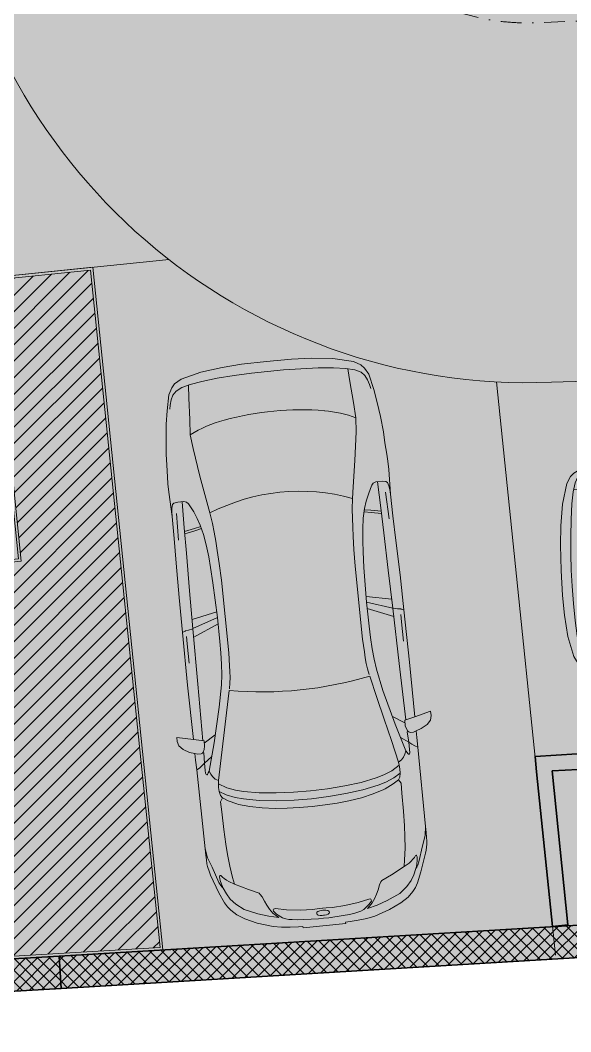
# Model space of a CAD drawing. Header units: millimetres. Extents: x 635850 to 824661, y -5878409 to -5774454.
# Drawn here: x 653708 to 657951, y -5827217 to -5819414 of the extents above; entities that cross this region are included whole.
import ezdxf

# ---------------------------------------------------------------- set-up
doc = ezdxf.new("R2010")
doc.units = ezdxf.units.MM
doc.header["$MEASUREMENT"] = 0
doc.linetypes.add('Dot & Dashed', pattern=[335.138881, 158.75, -88.194444, 0, -88.194437])
for name, color, linetype, lineweight, true_color in [('A - Ndertesa 1 - Veturat_Pen_No__102', 7, 'Continuous', 13, 0xcccccc), ('A - Ndertesa 2 - 2D Drafting_Pen_No__102', 7, 'Continuous', 13, 0xcccccc), ('A - Ndertesa 2 - 2D Drafting_Pen_No__82', 7, 'Continuous', 20, 0xaaaaaa), ('A - Ndertesa 2 - Muret_Pen_No__102', 7, 'Continuous', 13, 0xcccccc), ('A - Ndertesa 2 - Muret_Pen_No__82', 7, 'Continuous', 20, 0xaaaaaa), ('A - Ndertesa 2 - Veturat_Pen_No__102', 7, 'Continuous', 13, 0xcccccc)]:
    doc.layers.add(name, color=color, linetype=linetype, lineweight=lineweight, true_color=true_color)
for name, color, linetype, lineweight in [('A - Ndertesa 2 - 2D Drafting_Pen_No__121', 255, 'Continuous', 0), ('A - Ndertesa 2 - 2D Drafting_Pen_No__2', 8, 'Continuous', 15), ('A - Ndertesa 2 - Muret_Pen_No__22', 8, 'Continuous', 35), ('A - Ndërtesa 2 - Shtyllat_Pen_No__101', 252, 'Continuous', 13), ('A - Ndërtesa 2 - Shtyllat_Pen_No__22', 8, 'Continuous', 35)]:
    doc.layers.add(name, color=color, linetype=linetype, lineweight=lineweight)
doc.layers.add('A - Ndertesa 2 - Muret', color=7, linetype='Continuous')
doc.layers.add('A - Ndërtesa 2 - Shtyllat', color=7, linetype='Continuous')
pattern_1 = [(45, (664183.82, -5827429.525), (-45.96194, 45.96194), []), (135, (664183.82, -5827429.525), (45.96194, 45.96194), [])]

# ---------------------------------------------------------------- blocks, each defined once
blk = doc.blocks.new('Wall_68', base_point=(648434.7, -5827217.5))
at = {"layer": 'A - Ndertesa 2 - Muret_Pen_No__82', "linetype": 'Continuous', "lineweight": 20, "true_color": 0xaaaaaa}
h = blk.add_hatch(dxfattribs=at)
h.set_pattern_fill('Concrete_Block', color=253, style=0, pattern_type=2)
h.set_pattern_definition(pattern_1)
h.paths.add_polyline_path([(654008.3, -5826633.6), (654023.3, -5826883.2), (660218.1, -5826512.6), (660203.2, -5826263.1)])
at = {"layer": 'A - Ndertesa 2 - Muret_Pen_No__22', "color": 8, "linetype": 'Continuous', "lineweight": 35, "flags": 128}
for points in [[(660203.2, -5826263.1), (654008.3, -5826633.6)], [(654023.3, -5826883.2), (660218.1, -5826512.6)]]:
    blk.add_lwpolyline(points, dxfattribs=at)
blk = doc.blocks.new('Wall_76', base_point=(657687.4, -5825212.5))
at = {"layer": 'A - Ndertesa 2 - Muret_Pen_No__102', "linetype": 'Continuous', "lineweight": 0, "true_color": 0xcccccc}
for points in [[(657675.1, -5825093), (657807.3, -5825205.3), (657795, -5825085.9)], [(657675.1, -5825093), (657687.4, -5825212.5), (657807.3, -5825205.3)], [(657795, -5825085.9), (657807.3, -5825205.3), (658006.9, -5825193.4), (657999.8, -5825073.6)]]:
    blk.add_hatch(color=254, dxfattribs=at).paths.add_polyline_path(points)
at = {"layer": 'A - Ndertesa 2 - Muret_Pen_No__22', "color": 8, "linetype": 'Continuous', "lineweight": 35, "flags": 128}
for points in [[(657999.8, -5825073.6), (657675.1, -5825093)], [(657675.1, -5825093), (657687.4, -5825212.5)], [(657807.3, -5825205.3), (658006.9, -5825193.4)]]:
    blk.add_lwpolyline(points, dxfattribs=at)
blk = doc.blocks.new('Wall_80', base_point=(657687.4, -5825212.5))
at = {"layer": 'A - Ndertesa 2 - Muret_Pen_No__102', "linetype": 'Continuous', "lineweight": 0, "true_color": 0xcccccc}
blk.add_hatch(color=254, dxfattribs=at).paths.add_polyline_path([(657807.3, -5825205.3), (657687.4, -5825212.5), (657809.7, -5826405.2), (657929.1, -5826393)])
at = {"layer": 'A - Ndertesa 2 - Muret_Pen_No__22', "color": 8, "linetype": 'Continuous', "lineweight": 35, "flags": 128}
for points in [[(657687.4, -5825212.5), (657809.7, -5826405.2)], [(657929.1, -5826393), (657807.3, -5825205.3)], [(657809.7, -5826405.2), (657929.1, -5826393)]]:
    blk.add_lwpolyline(points, dxfattribs=at)
blk = doc.blocks.new('Column_70', base_point=(653816.1, -5826770.4))
at = {"layer": 'A - Ndërtesa 2 - Shtyllat_Pen_No__101', "linetype": 'Continuous', "lineweight": 13}
h = blk.add_hatch(dxfattribs=at)
h.set_pattern_fill('Concrete_Block', color=252, style=0, pattern_type=2)
h.set_pattern_definition(pattern_1)
h.paths.add_polyline_path([(653609, -5826657.5), (653624, -5826907.1), (654023.3, -5826883.2), (654008.3, -5826633.6)])
at = {"layer": 'A - Ndërtesa 2 - Shtyllat_Pen_No__22', "color": 8, "linetype": 'Continuous', "lineweight": 35, "flags": 128}
blk.add_lwpolyline([(653609, -5826657.5), (654008.3, -5826633.6), (654023.3, -5826883.2), (653624, -5826907.1)], close=True, dxfattribs=at)
blk = doc.blocks.new('Car 05 25')
at = {"layer": 'A - Ndertesa 1 - Veturat_Pen_No__102', "color": 254, "linetype": 'Continuous', "lineweight": 13, "true_color": 0xcccccc}
for p, q in [((1129.9, 858.5), (1120.7, 838.2)), ((124.6, 791.4), (129, 820.5)), ((125.7, 743.9), (124.6, 791.4)), ((129, 820.5), (138.9, 832.4)), ((138.9, 832.4), (165.2, 840.3)), ((165.2, 840.3), (194.7, 844.3)), ((194.7, 844.3), (230.8, 845.5)), ((210.9, 809.2), (418.1, 816.2)), ((1115.1, 808.9), (1108.6, 774)), ((1119.5, 833.3), (1115.1, 808.9)), ((1120.2, 836.3), (1119.5, 833.3)), ((1120.7, 838.2), (1120.2, 836.3)), ((1162.6, 830.5), (1220.1, 829.1)), ((1220.1, 829.1), (1369.7, 831.5)), ((1537.6, 780), (1975, 786.1)), ((1957.8, 858.1), (1977.2, 777.4)), ((2019.6, 777.4), (2044.5, 783.1)), ((2044.5, 783.1), (2063.4, 792.3)), ((2063.4, 792.3), (2070.4, 799.9)), ((2068.7, 787.7), (2065.4, 794.5)), ((2075.3, 835.7), (2067.9, 857.7)), ((2068.7, 787.7), (2148, 790.5)), ((2070.4, 799.9), (2075.2, 809.4)), ((2075.2, 809.4), (2075.3, 835.7)), ((2106.5, 732.2), (2148, 790.5)), ((2148, 790.5), (2166.8, 813.8)), ((2148, 790.5), (2205.6, 792.2)), ((2166.8, 813.8), (2182.3, 834.1)), ((2182.3, 834.1), (2193.2, 856.5)), ((2205.6, 792.2), (2227.2, 791)), ((2227.2, 791), (2232.6, 790)), ((2232.6, 790), (2237.9, 787.3)), ((2240.8, 784), (2237.9, 787.3)), ((2238.5, 776.9), (2240.9, 780.5)), ((2240.9, 780.5), (2240.8, 784)), ((2808, 852.6), (2876.9, 843.3)), ((2876.9, 843.3), (2954.2, 813.7)), ((2904.1, 832.9), (2905.1, 832.8)), ((2954.2, 813.7), (3075.8, 774.7)), ((-729.4, 716.4), (-750.6, 669.8)), ((-701.1, 743.3), (-729.4, 716.4)), ((-664.9, 761), (-701.1, 743.3)), ((-626.6, 772.5), (-664.9, 761)), ((-594.9, 778.5), (-626.6, 772.5)), ((327.4, 761.9), (125.4, 756.5)), ((132.4, 722.8), (125.7, 743.9)), ((146.7, 710.6), (132.4, 722.8)), ((171.3, 696.6), (146.7, 710.6)), ((522, 764.7), (327.4, 761.9)), ((355.3, 762.3), (339.1, 683.1)), ((373.4, 762.6), (357.2, 683.4)), ((813.6, 769.3), (522, 764.7)), ((1108.6, 774), (813.6, 769.3)), ((1036.3, 772.8), (996.5, 578.8)), ((1042, 578), (1107.6, 774)), ((1173.3, 774.9), (1090.3, 577.9)), ((1108.6, 774), (1537.6, 780)), ((1939.2, 686.2), (1995.9, 777.4)), ((1977.2, 777.4), (2019.6, 777.4)), ((2000.4, 701.6), (2213.5, 763)), ((2226.6, 769.9), (2213.5, 763)), ((2213.5, 763), (2238.3, 752.2)), ((2234.4, 774), (2226.6, 769.9)), ((2238.5, 776.9), (2234.4, 774)), ((2238.3, 752.2), (2258.5, 739.7)), ((2258.5, 739.7), (2269, 731.1)), ((2269, 731.1), (2278.8, 722)), ((2278.8, 722), (2293.8, 697.7)), ((2317.2, 700.7), (2345.7, 702.7)), ((2345.7, 702.7), (2378.9, 702)), ((3022.5, 758.3), (3023.7, 762.5)), ((3024.5, 753.7), (3022.5, 758.3)), ((3023.7, 762.5), (3034.6, 765.1)), ((3037.9, 743.5), (3024.5, 753.7)), ((3034.6, 765.1), (3046.9, 763.8)), ((3050.6, 730.7), (3037.9, 743.5)), ((3046.9, 763.8), (3060.9, 762.9)), ((3064.5, 714.6), (3050.6, 730.7)), ((3060.9, 762.9), (3089.9, 757.4)), ((3077, 697.8), (3064.5, 714.6)), ((3100.5, 763.1), (3075.8, 774.7)), ((3089.9, 757.4), (3108.4, 751.4)), ((3114.1, 753.3), (3100.5, 763.1)), ((3108.4, 751.4), (3122.9, 746.4)), ((3122.9, 746.4), (3114.1, 753.3)), ((3170.1, 726.6), (3122.9, 746.4)), ((3211.7, 701), (3170.1, 726.6)), ((-768.3, 602.3), (-750.6, 669.8)), ((-665.7, 624), (-500.9, 634.2)), ((-500.9, 634.2), (-383, 642)), ((-383, 642), (-274.2, 631.3)), ((-274.2, 631.3), (-56.4, 600.5)), ((212.6, 676.5), (171.3, 696.6)), ((266.3, 654.6), (212.6, 676.5)), ((319.5, 636.4), (266.3, 654.6)), ((392.7, 617.8), (319.5, 636.4)), ((339.1, 683.1), (329.6, 633.9)), ((357.2, 683.4), (346.8, 629.5)), ((1730.4, 633.8), (1562, 600.6)), ((2000.4, 701.6), (1730.4, 633.8)), ((1952.8, 621.3), (2122, 660)), ((2122, 660), (2293.8, 697.7)), ((2293.8, 697.7), (2317.2, 700.7)), ((2293.8, 697.6), (2293.8, 697.7)), ((2355.1, 639.9), (2317.2, 700.7)), ((2379.8, 575.4), (2355.1, 639.9)), ((2410.1, 649.1), (2378.9, 702)), ((2378.9, 702), (2410.6, 694.2)), ((2436, 583.2), (2410.1, 649.1)), ((2410.6, 694.2), (2410.6, 694.2)), ((2428.7, 681.7), (2410.6, 694.2)), ((2428.7, 681.7), (2457.3, 700)), ((2428.8, 681.7), (2428.7, 681.7)), ((2428.8, 681.7), (2456.7, 639.8)), ((2456.7, 639.8), (2487.2, 574.3)), ((2457.3, 700), (2535.5, 698)), ((2535.4, 698), (2673.2, 695.5)), ((2535.5, 698), (2535.5, 698)), ((2673.2, 695.5), (2787.2, 691.5)), ((2787.2, 691.5), (2868.4, 687.2)), ((2868.4, 687.2), (2959.7, 679)), ((2959.7, 679), (2868.4, 687.2)), ((2959.7, 679), (3047.2, 666.2)), ((3047.2, 666.2), (3100, 656.6)), ((3100, 656.6), (3077, 697.8)), ((3152.9, 553.9), (3100, 656.6)), ((3254.3, 663.2), (3211.7, 701)), ((3301.9, 602.8), (3254.3, 663.2)), ((-768.3, 602.3), (-782.8, 510)), ((-764.3, 617.3), (-665.7, 624)), ((-56.4, 600.5), (145.9, 566.6)), ((145.9, 566.6), (233.3, 552.3)), ((233.3, 552.3), (315.3, 541.4)), ((474.8, 607.1), (392.7, 617.8)), ((521.3, 601.6), (474.8, 607.1)), ((570, 596.8), (521.3, 601.6)), ((652.6, 591), (570, 596.8)), ((772.8, 585), (652.6, 591)), ((907.3, 580.3), (772.8, 585)), ((1042, 578), (907.3, 580.3)), ((1227.8, 577.5), (1042, 578)), ((1316.1, 580.5), (1227.8, 577.5)), ((1403, 584.4), (1316.1, 580.5)), ((1483.9, 590.1), (1403, 584.4)), ((1562, 600.6), (1483.9, 590.1)), ((1610.7, 544.1), (1779.6, 581.8)), ((1779.6, 581.8), (1952.8, 621.3)), ((2397.3, 514.3), (2379.8, 575.4)), ((2453.6, 521.6), (2436, 583.2)), ((2487.2, 574.3), (2491.8, 562)), ((2491.8, 562), (2517.9, 477)), ((3189.6, 475.6), (3152.9, 553.9)), ((3301.9, 602.8), (3346, 501.4)), ((-782.8, 510), (-794.5, 390.6)), ((315.3, 541.4), (384.3, 535.1)), ((384.3, 535.1), (454.2, 530.4)), ((454.2, 530.4), (526.2, 526.3)), ((526.2, 526.3), (627.7, 521.8)), ((627.7, 521.8), (756.8, 518.1)), ((756.8, 518.1), (1322.6, 518.1)), ((1322.6, 518.1), (1420.5, 521.7)), ((1420.5, 521.7), (1466.6, 524)), ((1466.6, 524), (1510.9, 527.6)), ((1510.9, 527.6), (1554.3, 533.1)), ((1554.3, 533.1), (1596.8, 541)), ((1597.3, 541.2), (1596.7, 540.9)), ((2419.3, 395.7), (2397.3, 514.3)), ((2477.6, 401.1), (2453.6, 521.6)), ((2517.9, 477), (2537.5, 384.1)), ((3199.4, 466.8), (3189.6, 475.6)), ((3346, 501.4), (3374.3, 419.6)), ((-794.5, 390.6), (-802.4, 258.7)), ((2433.7, 266.1), (2419.3, 395.7)), ((2493.9, 269.1), (2477.6, 401.1)), ((3220.7, 454.4), (3199.4, 466.8)), ((3256.1, 439.2), (3220.7, 454.4)), ((3288.4, 425.1), (3256.1, 439.2)), ((3319.4, 408.4), (3288.4, 425.1)), ((3353.5, 384.3), (3319.4, 408.4)), ((3391.1, 344.2), (3374.3, 419.6)), ((2537.5, 384.1), (2551.5, 285.6)), ((3321.2, 370.5), (3321, 362.1)), ((3321, 362.1), (3338.3, 276.9)), ((3324.7, 377.3), (3321.2, 370.5)), ((3328.3, 379.6), (3324.7, 377.3)), ((3338.5, 379.5), (3328.3, 379.6)), ((3363.6, 357.8), (3338.5, 379.5)), ((3377.2, 360), (3353.5, 384.3)), ((3396.7, 315.8), (3363.6, 357.8)), ((3391.1, 344.2), (3377.2, 360)), ((3408.1, 289.4), (3396.7, 315.8)), ((-802.4, 258.7), (-806.8, 124.9)), ((2441.6, 132), (2433.7, 266.1)), ((2503.1, 133.2), (2493.9, 269.1)), ((2551.5, 285.6), (2559.7, 193.7)), ((3338.3, 276.9), (3351.9, 172.7)), ((3408.1, 289.4), (3413.8, 267.3)), ((3413.8, 267.3), (3418.5, 242.9)), ((3418.5, 242.9), (3424, 200.7)), ((2559.7, 193.7), (2564.4, 101.2)), ((3351.9, 172.7), (3358.3, 75.9)), ((3424, 200.7), (3427.7, 152)), ((-806.8, 124.9), (-808, 0)), ((2444, 0), (2441.6, 132)), ((2506, 0), (2503.1, 133.2)), ((2564.4, 101.2), (2566, 0)), ((3432.4, 40), (3427.7, 152)), ((-806.8, -124.9), (-808, 0)), ((2444, 0), (2441.6, -132)), ((2564.4, -101.2), (2566, 0)), ((3354, 27.9), (3358.3, 75.9)), ((3354, 27.9), (3354, -0.8)), ((3354, -27.9), (3354, 0.8)), ((3370.9, 11.7), (3370.3, -0.8)), ((3370.9, -11.7), (3370.3, 0.8)), ((3372.5, 23.7), (3370.9, 11.7)), ((3376.3, 39), (3372.5, 23.7)), ((3382, 46.6), (3376.3, 39)), ((3386.2, 48.4), (3382, 46.6)), ((3386.2, 48.4), (3394.3, 48.4)), ((3398.5, 46.6), (3394.3, 48.4)), ((3404.2, 39), (3398.5, 46.6)), ((3404.2, 39), (3408, 23.7)), ((3408, 23.7), (3409.8, 8.1)), ((3409.8, 8.1), (3409.8, 0)), ((3431.8, 57.4), (3431.8, 56.8)), ((3432, 0), (3432.4, 40)), ((3432, 0), (3432.4, -40)), ((2506, 0), (2503.1, -133.2)), ((3351.9, -172.7), (3358.3, -75.9)), ((3354, -27.9), (3358.3, -75.9)), ((3372.5, -23.7), (3370.9, -11.7)), ((3376.3, -39), (3372.5, -23.7)), ((3382, -46.6), (3376.3, -39)), ((3386.2, -48.4), (3382, -46.6)), ((3386.2, -48.4), (3394.3, -48.4)), ((3398.5, -46.6), (3394.3, -48.4)), ((3404.2, -39), (3398.5, -46.6)), ((3404.2, -39), (3408, -23.7)), ((3408, -23.7), (3409.8, -8.1)), ((3409.8, -8.1), (3409.8, 0)), ((3432.4, -40), (3427.7, -152)), ((3431.8, -57.4), (3431.8, -56.8)), ((-802.4, -258.7), (-806.8, -124.9)), ((2441.6, -132), (2433.7, -266.1)), ((2503.1, -133.2), (2493.9, -269.1)), ((2559.7, -193.7), (2564.4, -101.2)), ((3424, -200.7), (3427.7, -152)), ((2551.5, -285.6), (2559.7, -193.7)), ((3338.3, -276.9), (3351.9, -172.7)), ((3418.5, -242.9), (3424, -200.7)), ((-794.5, -390.6), (-802.4, -258.7)), ((2433.7, -266.1), (2419.3, -395.7)), ((2493.9, -269.1), (2477.6, -401.1)), ((2537.5, -384.1), (2551.5, -285.6)), ((3321, -362.1), (3338.3, -276.9)), ((3408.1, -289.4), (3396.7, -315.8)), ((3408.1, -289.4), (3413.8, -267.3)), ((3413.8, -267.3), (3418.5, -242.9)), ((2517.9, -477), (2537.5, -384.1)), ((3353.5, -384.3), (3319.4, -408.4)), ((3321.2, -370.5), (3321, -362.1)), ((3324.7, -377.3), (3321.2, -370.5)), ((3328.3, -379.6), (3324.7, -377.3)), ((3338.5, -379.5), (3328.3, -379.6)), ((3363.6, -357.8), (3338.5, -379.5)), ((3377.2, -360), (3353.5, -384.3)), ((3396.7, -315.8), (3363.6, -357.8)), ((3391.1, -344.2), (3374.3, -419.6)), ((3391.1, -344.2), (3377.2, -360)), ((-782.8, -510), (-794.5, -390.6)), ((2419.3, -395.7), (2397.3, -514.3)), ((2477.6, -401.1), (2453.6, -521.6)), ((3199.4, -466.8), (3189.6, -475.6)), ((3220.7, -454.4), (3199.4, -466.8)), ((3256.1, -439.2), (3220.7, -454.4)), ((3288.4, -425.1), (3256.1, -439.2)), ((3319.4, -408.4), (3288.4, -425.1)), ((3346, -501.4), (3374.3, -419.6)), ((-768.3, -602.3), (-782.8, -510)), ((233.3, -552.3), (315.3, -541.4)), ((315.3, -541.4), (384.3, -535.1)), ((384.3, -535.1), (454.2, -530.4)), ((454.2, -530.4), (526.2, -526.3)), ((526.2, -526.3), (627.7, -521.8)), ((627.7, -521.8), (756.8, -518.1)), ((756.8, -518.1), (1322.6, -518.1)), ((1322.6, -518.1), (1420.5, -521.7)), ((1420.5, -521.7), (1466.6, -524)), ((1466.6, -524), (1510.9, -527.6)), ((1510.9, -527.6), (1554.3, -533.1)), ((1554.3, -533.1), (1596.8, -541)), ((1597.3, -541.2), (1596.7, -540.9)), ((1610.7, -544.1), (1779.6, -581.8)), ((2397.3, -514.3), (2379.8, -575.4)), ((2453.6, -521.6), (2436, -583.2)), ((2491.8, -562), (2517.9, -477)), ((3189.6, -475.6), (3152.9, -553.9)), ((3301.9, -602.8), (3346, -501.4)), ((-768.3, -602.3), (-750.6, -669.8)), ((-764.3, -617.3), (-665.7, -624)), ((-665.7, -624), (-500.9, -634.2)), ((-274.2, -631.3), (-56.4, -600.5)), ((-56.4, -600.5), (145.9, -566.6)), ((145.9, -566.6), (233.3, -552.3)), ((392.7, -617.8), (319.5, -636.4)), ((474.8, -607.1), (392.7, -617.8)), ((521.3, -601.6), (474.8, -607.1)), ((570, -596.8), (521.3, -601.6)), ((652.6, -591), (570, -596.8)), ((772.8, -585), (652.6, -591)), ((907.3, -580.3), (772.8, -585)), ((1042, -578), (907.3, -580.3)), ((1036.3, -772.8), (996.5, -578.8)), ((1227.8, -577.5), (1042, -578)), ((1042, -578), (1107.6, -774)), ((1173.3, -774.9), (1090.3, -577.9)), ((1316.1, -580.5), (1227.8, -577.5)), ((1403, -584.4), (1316.1, -580.5)), ((1483.9, -590.1), (1403, -584.4)), ((1562, -600.6), (1483.9, -590.1)), ((1730.4, -633.8), (1562, -600.6)), ((1779.6, -581.8), (1952.8, -621.3)), ((1952.8, -621.3), (2122, -660)), ((2379.8, -575.4), (2355.1, -639.9)), ((2436, -583.2), (2410.1, -649.1)), ((2456.7, -639.8), (2487.2, -574.3)), ((2487.2, -574.3), (2491.8, -562)), ((3152.9, -553.9), (3100, -656.6)), ((3301.9, -602.8), (3254.3, -663.2)), ((-729.4, -716.4), (-750.6, -669.8)), ((-500.9, -634.2), (-383, -642)), ((-383, -642), (-274.2, -631.3)), ((171.3, -696.6), (146.7, -710.6)), ((212.6, -676.5), (171.3, -696.6)), ((266.3, -654.6), (212.6, -676.5)), ((319.5, -636.4), (266.3, -654.6)), ((339.1, -683.1), (329.6, -633.9)), ((355.3, -762.3), (339.1, -683.1)), ((357.2, -683.4), (346.8, -629.5)), ((373.4, -762.6), (357.2, -683.4)), ((2000.4, -701.6), (1730.4, -633.8)), ((1939.2, -686.2), (1995.9, -777.4)), ((2000.4, -701.6), (2213.5, -763)), ((2122, -660), (2293.8, -697.7)), ((2278.8, -722), (2293.8, -697.7)), ((2293.8, -697.6), (2293.8, -697.7)), ((2293.8, -697.7), (2317.2, -700.7)), ((2355.1, -639.9), (2317.2, -700.7)), ((2317.2, -700.7), (2345.7, -702.7)), ((2345.7, -702.7), (2378.9, -702)), ((2410.1, -649.1), (2378.9, -702)), ((2378.9, -702), (2410.6, -694.2)), ((2428.7, -681.7), (2410.6, -694.2)), ((2410.6, -694.2), (2410.6, -694.2)), ((2428.8, -681.7), (2428.7, -681.7)), ((2428.7, -681.7), (2457.3, -700)), ((2428.8, -681.7), (2456.7, -639.8)), ((2457.3, -700), (2535.5, -698)), ((2535.4, -698), (2673.2, -695.5)), ((2535.5, -698), (2535.5, -698)), ((2673.2, -695.5), (2787.2, -691.5)), ((2787.2, -691.5), (2868.4, -687.2)), ((2868.4, -687.2), (2959.7, -679)), ((2959.7, -679), (2868.4, -687.2)), ((2959.7, -679), (3047.2, -666.2)), ((3047.2, -666.2), (3100, -656.6)), ((3077, -697.8), (3064.5, -714.6)), ((3100, -656.6), (3077, -697.8)), ((3211.7, -701), (3170.1, -726.6)), ((3254.3, -663.2), (3211.7, -701)), ((-701.1, -743.3), (-729.4, -716.4)), ((-664.9, -761), (-701.1, -743.3)), ((-626.6, -772.5), (-664.9, -761)), ((-594.9, -778.5), (-626.6, -772.5)), ((125.7, -743.9), (124.6, -791.4)), ((327.4, -761.9), (125.4, -756.5)), ((132.4, -722.8), (125.7, -743.9)), ((146.7, -710.6), (132.4, -722.8)), ((522, -764.7), (327.4, -761.9)), ((813.6, -769.3), (522, -764.7)), ((1108.6, -774), (813.6, -769.3)), ((1108.6, -774), (1537.6, -780)), ((1115.1, -808.9), (1108.6, -774)), ((1537.6, -780), (1975, -786.1)), ((1957.8, -858.1), (1977.2, -777.4)), ((1977.2, -777.4), (2019.6, -777.4)), ((2019.6, -777.4), (2044.5, -783.1)), ((2106.5, -732.2), (2148, -790.5)), ((2213.5, -763), (2238.3, -752.2)), ((2226.6, -769.9), (2213.5, -763)), ((2234.4, -774), (2226.6, -769.9)), ((2238.5, -776.9), (2234.4, -774)), ((2238.3, -752.2), (2258.5, -739.7)), ((2238.5, -776.9), (2240.9, -780.5)), ((2258.5, -739.7), (2269, -731.1)), ((2269, -731.1), (2278.8, -722)), ((2954.2, -813.7), (3075.8, -774.7)), ((3024.5, -753.7), (3022.5, -758.3)), ((3022.5, -758.3), (3023.7, -762.5)), ((3023.7, -762.5), (3034.6, -765.1)), ((3037.9, -743.5), (3024.5, -753.7)), ((3034.6, -765.1), (3046.9, -763.8)), ((3050.6, -730.7), (3037.9, -743.5)), ((3046.9, -763.8), (3060.9, -762.9)), ((3064.5, -714.6), (3050.6, -730.7)), ((3060.9, -762.9), (3089.9, -757.4)), ((3100.5, -763.1), (3075.8, -774.7)), ((3089.9, -757.4), (3108.4, -751.4)), ((3114.1, -753.3), (3100.5, -763.1)), ((3108.4, -751.4), (3122.9, -746.4)), ((3122.9, -746.4), (3114.1, -753.3)), ((3170.1, -726.6), (3122.9, -746.4)), ((124.6, -791.4), (129, -820.5)), ((129, -820.5), (138.9, -832.4)), ((138.9, -832.4), (165.2, -840.3)), ((165.2, -840.3), (194.7, -844.3)), ((194.7, -844.3), (230.8, -845.5)), ((210.9, -809.2), (418.1, -816.2)), ((1119.5, -833.3), (1115.1, -808.9)), ((1120.2, -836.3), (1119.5, -833.3)), ((1120.7, -838.2), (1120.2, -836.3)), ((1129.9, -858.5), (1120.7, -838.2)), ((1162.6, -830.5), (1220.1, -829.1)), ((1220.1, -829.1), (1369.7, -831.5)), ((2044.5, -783.1), (2063.4, -792.3)), ((2063.4, -792.3), (2070.4, -799.9)), ((2068.7, -787.7), (2065.4, -794.5)), ((2075.3, -835.7), (2067.9, -857.7)), ((2068.7, -787.7), (2148, -790.5)), ((2070.4, -799.9), (2075.2, -809.4)), ((2075.2, -809.4), (2075.3, -835.7)), ((2148, -790.5), (2166.8, -813.8)), ((2148, -790.5), (2205.6, -792.2)), ((2166.8, -813.8), (2182.3, -834.1)), ((2182.3, -834.1), (2193.2, -856.5)), ((2205.6, -792.2), (2227.2, -791)), ((2227.2, -791), (2232.6, -790)), ((2232.6, -790), (2237.9, -787.3)), ((2240.8, -784), (2237.9, -787.3)), ((2240.9, -780.5), (2240.8, -784)), ((2808, -852.6), (2876.9, -843.3)), ((2876.9, -843.3), (2954.2, -813.7))]:
    blk.add_line(p, q, dxfattribs=at)
at = {"layer": 'A - Ndertesa 1 - Veturat_Pen_No__102', "color": 254, "linetype": 'Continuous', "lineweight": 13, "true_color": 0xcccccc, "flags": 128}
blk.add_lwpolyline([(-483.1, -817.3), (-372.3, -830.2), (-251.8, -841), (-168.2, -844.6), (-78.4, -850.6), (-24, -852.3), (40.3, -852.3), (230.8, -845.5), (400, -847.6), (590.7, -851.7), (856.5, -856.2), (1129.9, -858.5), (1536.1, -860.4), (1957.8, -858.1), (1928.9, -983.2), (1961.1, -983.2), (1996.9, -974.9), (2026.9, -945), (2054.6, -897.6), (2067.9, -857.7), (2119.9, -857.4), (2193.2, -856.5), (2808, -852.6), (2855.7, -852.6), (2891.4, -852.5), (2922.5, -852), (2945.2, -849.4), (2989.6, -839.6), (3013.6, -833.1), (3154.3, -782.6), (3235.9, -747.6), (3269.1, -728.3), (3298.6, -705.6), (3337.3, -663.4), (3374.5, -603.6), (3418.4, -512.7), (3457.5, -393.1), (3468.3, -330.9), (3474.5, -263.7), (3478.3, -199.9), (3479.4, -164.9), (3489.5, -164.9), (3489.5, 164.9), (3479.4, 164.9), (3478.3, 199.9), (3474.5, 263.7), (3468.3, 330.9), (3457.5, 393.1), (3418.4, 512.7), (3374.5, 603.6), (3337.3, 663.4), (3298.6, 705.6), (3269.1, 728.3), (3235.9, 747.6), (3154.3, 782.6), (3013.6, 833.1), (2989.6, 839.6), (2945.2, 849.4), (2922.5, 852), (2891.4, 852.5), (2855.7, 852.6), (2808, 852.6), (2193.2, 856.5), (2119.9, 857.4), (2067.9, 857.7), (2054.6, 897.6), (2026.9, 945), (1996.9, 974.9), (1961.1, 983.2), (1928.9, 983.2), (1957.8, 858.1), (1536.1, 860.4), (1129.9, 858.5), (856.5, 856.2), (590.7, 851.7), (400, 847.6), (230.8, 845.5), (40.3, 852.3), (-24, 852.3), (-78.4, 850.6), (-168.2, 844.6), (-251.8, 841), (-372.3, 830.2), (-483.1, 817.3), (-585.2, 801), (-706.3, 775.8), (-757.7, 747), (-784.8, 721.8), (-815, 667.8), (-855.1, 511), (-874.7, 345), (-882.9, 194.7), (-885.4, 0), (-882.9, -194.7), (-874.7, -345), (-855.1, -511), (-815, -667.8), (-784.8, -721.8), (-757.7, -747), (-706.3, -775.8), (-585.2, -801)], close=True, dxfattribs=at)
at = {"layer": 'A - Ndertesa 1 - Veturat_Pen_No__102', "color": 254, "linetype": 'Continuous', "lineweight": 13, "true_color": 0xcccccc}
for centre, radius, start, end in [((492.9, 217.7), 973.2, 154.15445, 170.91173), ((1649.8, 0), 1520.4, 158.69921, 201.30079), ((-1245.2, 0), 2907.3, 349.2142, 10.7858), ((1856.4, -1.7), 2354, 170.8804, 189.92229), ((492.9, -217.7), 973.2, 191.23053, 205.84555)]:
    blk.add_arc(centre, radius, start, end, dxfattribs=at)

msp = doc.modelspace()

# ---------------------------------------------------------------- hatches: boundary and pattern name
at = {"layer": 'A - Ndertesa 2 - 2D Drafting_Pen_No__102', "linetype": 'Continuous', "lineweight": 13, "true_color": 0xcccccc}
h = msp.add_hatch(dxfattribs=at)
h.set_pattern_fill('Thermal_Block', color=254, style=0, pattern_type=2)
h.set_pattern_definition([(45, (664183.82, -5827429.525), (-63.6396, 63.6396), [])])
h.paths.add_polyline_path([(652522.4, -5823710.5), (653716.1, -5823588.3), (653493.7, -5821419.6), (654249.8, -5821342.1), (654785.8, -5826567.1), (652827.2, -5826683.3)])
at = {"layer": 'A - Ndertesa 2 - 2D Drafting_Pen_No__121', "linetype": 'Continuous', "lineweight": 0, "true_color": 0x3f3f3f}
msp.add_hatch(color=250, dxfattribs=at).paths.add_polyline_path([(675560.3, -5793210.7), (676734.1, -5804653.3), (677884.2, -5815864.6), (678448.4, -5821364.6), (678862.1, -5825397.4), (667616.7, -5826070.1), (648434.7, -5827217.5), (645265, -5796318.5)])

# ---------------------------------------------------------------- linework, layer by layer
at = {"layer": 'A - Ndertesa 2 - 2D Drafting_Pen_No__102', "color": 254, "linetype": 'Dot & Dashed', "lineweight": 13, "true_color": 0xcccccc, "flags": 128}
msp.add_lwpolyline([(676446.7, -5801850.6), (656207.7, -5803917.6, 0.414346), (654644.6, -5805837.1), (655878.3, -5817863.9, 0.396093), (657689.1, -5819433.9), (678150.8, -5818615.8)], format="xyb", dxfattribs=at)
at = {"layer": 'A - Ndertesa 2 - 2D Drafting_Pen_No__102', "color": 254, "linetype": 'Continuous', "lineweight": 13, "true_color": 0xcccccc, "flags": 128}
for points in [[(653471.8, -5821401.8), (654854.8, -5821259.9)], [(657832.4, -5826626.5), (657378.8, -5822204)]]:
    msp.add_lwpolyline(points, dxfattribs=at)
for points in [[(652500.4, -5823692.7), (652809.4, -5826705.4), (654807.8, -5826585.8), (654267.6, -5821320.1), (653471.8, -5821401.8), (653694.2, -5823570.4)], [(652522.4, -5823710.5), (653716.1, -5823588.3), (653493.7, -5821419.6), (654249.8, -5821342.1), (654785.8, -5826567.1), (652827.2, -5826683.3)]]:
    msp.add_lwpolyline(points, close=True, dxfattribs=at)
at = {"layer": 'A - Ndertesa 2 - 2D Drafting_Pen_No__2', "color": 8, "linetype": 'Continuous', "lineweight": 15, "flags": 128}
msp.add_lwpolyline([(675560.3, -5793210.7), (676734.1, -5804653.3), (677884.2, -5815864.6), (678448.4, -5821364.6), (678862.1, -5825397.4), (667616.7, -5826070.1), (648434.7, -5827217.5), (645265, -5796318.5)], close=True, dxfattribs=at)
at = {"layer": 'A - Ndertesa 2 - 2D Drafting_Pen_No__82', "color": 253, "linetype": 'Continuous', "lineweight": 20, "true_color": 0xaaaaaa, "flags": 128}
msp.add_lwpolyline([(653139.9, -5818165.3, 0.396092), (657801.3, -5822207), (674781.9, -5821725.1, 0.009226), (678467.7, -5821552.4)], format="xyb", dxfattribs=at)

# ---------------------------------------------------------------- block references
at = {"layer": 'A - Ndertesa 2 - Muret', "color": 8, "lineweight": 35}
for name, p in [('Wall_76', (657687.4, -5825212.5)), ('Wall_68', (648434.7, -5827217.5)), ('Wall_80', (657687.4, -5825212.5))]:
    msp.add_blockref(name, p, dxfattribs=at)
at = {"layer": 'A - Ndertesa 2 - Veturat_Pen_No__102', "color": 254, "linetype": 'Continuous', "lineweight": 13, "true_color": 0xcccccc, "xscale": -1, "zscale": 1000}
for p, rotation in [((655696, -5822927), 95.85708196373137), ((658762.1, -5823623.2), 182.2894413499873)]:
    msp.add_blockref('Car 05 25', p, dxfattribs=dict(at, rotation=rotation))
at = {"layer": 'A - Ndërtesa 2 - Shtyllat', "color": 8, "lineweight": 35}
msp.add_blockref('Column_70', (653816.1, -5826770.4), dxfattribs=at)

doc.saveas('drawing.dxf')
